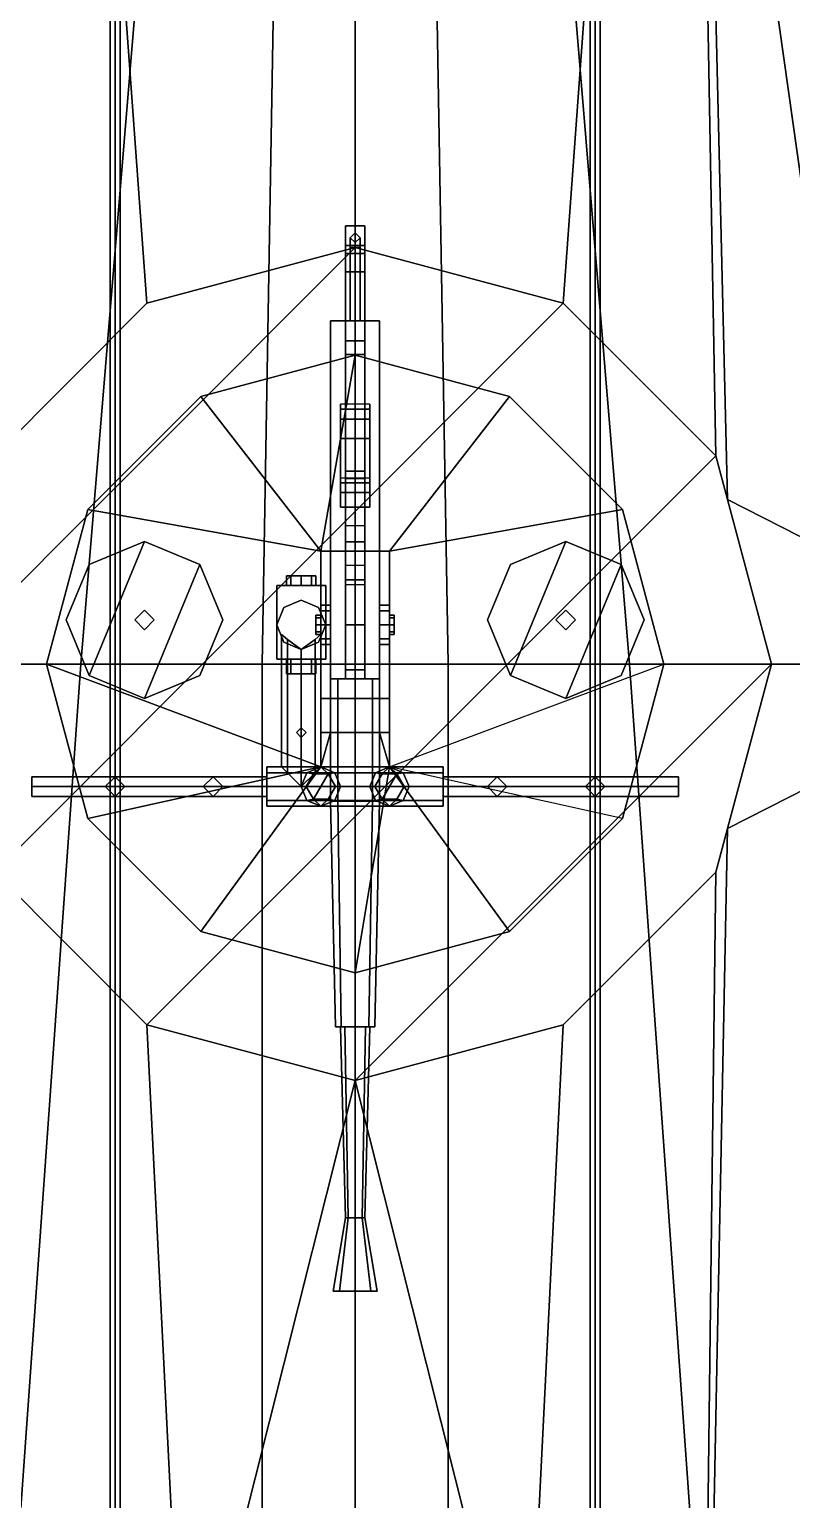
# Model space of a CAD drawing. Header units: millimetres. Extents: x -2.4 to 2.4, y -20 to 53.1.
# Drawn here: x -0.665 to 0.891, y 7.045 to 10.045 of the extents above; entities that cross this region are included whole.
import ezdxf

# ---------------------------------------------------------------- set-up
doc = ezdxf.new("R2010")
doc.units = ezdxf.units.MM
for name, color, linetype in [('gun', 1, 'Continuous'), ('sleeve', 5, 'Continuous'), ('superstructure', 3, 'Continuous'), ('turret', 2, 'Continuous')]:
    doc.layers.add(name, color=color, linetype=linetype)

msp = doc.modelspace()

# ---------------------------------------------------------------- linework, layer by layer
for points in [[(-0.76, 12.85, -0.49), (-0.47, 12.85, -0.71), (-1.05, 8.75, -0.71), (-1.45, 8.75, -0.49)], [(-0.47, 12.85, -0.71), (-0.22, 12.85, -0.9), (-0.56, 8.75, -0.9), (-1.05, 8.75, -0.71)], [(-0.22, 12.85, -0.9), (-0.12, 12.85, -0.99), (-0.19, 8.75, -0.99), (-0.56, 8.75, -0.9)], [(-0.12, 12.85, -0.99), (0, 12.85, -1.01), (0, 8.75, -1.01), (-0.19, 8.75, -0.99)], [(0.19, 8.75, -0.99), (0, 8.75, -1.01), (0, 12.85, -1.01), (0.12, 12.85, -0.99)], [(0.56, 8.75, -0.9), (0.19, 8.75, -0.99), (0.12, 12.85, -0.99), (0.22, 12.85, -0.9)], [(1.05, 8.75, -0.71), (0.56, 8.75, -0.9), (0.22, 12.85, -0.9), (0.47, 12.85, -0.71)], [(1.45, 8.75, -0.49), (1.05, 8.75, -0.71), (0.47, 12.85, -0.71), (0.76, 12.85, -0.49)], [(1.72, 8.75, -0.27), (1.45, 8.75, -0.49), (0.76, 12.85, -0.49), (1.04, 12.85, -0.27)], [(-1.05, 8.75, -0.71), (-0.56, 8.75, -0.9), (-0.86, 4.54, -0.9), (-1.53, 4.54, -0.71)], [(-0.56, 8.75, -0.9), (-0.19, 8.75, -0.99), (-0.19, 4.54, -0.99), (-0.86, 4.54, -0.9)], [(-0.19, 8.75, -0.99), (0, 8.75, -1.01), (0, 4.54, -0.99), (-0.19, 4.54, -0.99)], [(0.19, 4.54, -0.99), (0, 4.54, -0.99), (0, 8.75, -1.01), (0.19, 8.75, -0.99)], [(0.86, 4.54, -0.9), (0.19, 4.54, -0.99), (0.19, 8.75, -0.99), (0.56, 8.75, -0.9)], [(1.53, 4.54, -0.71), (0.86, 4.54, -0.9), (0.56, 8.75, -0.9), (1.05, 8.75, -0.71)]]:
    msp.add_3dface(points)
at = {"color": 2}
for points in [[(-0.67, 12.85, 1.55), (-0.67, 12.85, 1.55), (-0.7361, 9.175, 1.5913), (-0.425, 9.4861, 1.6076)], [(0, 12.85, 1.55), (-0.67, 12.85, 1.55), (-0.425, 9.4861, 1.6076), (0, 9.6, 1.63)], [(0, 9.6, 1.63), (0.425, 9.4861, 1.6076), (0.67, 12.85, 1.55), (0, 12.85, 1.55)], [(0.425, 9.4861, 1.6076), (0.7361, 9.175, 1.5911), (0.67, 12.85, 1.55)], [(0.76, 9.0859, 1.5898), (1.42, 8.75, 1.55), (1.07, 12.85, 1.51), (0.67, 12.85, 1.55)], [(0.7361, 9.175, 1.5911), (0.76, 9.0859, 1.5898), (0.67, 12.85, 1.55)], [(0.85, 8.75, 1.5845), (1.42, 8.75, 1.55), (1.42, 8.75, 1.55), (0.76, 9.0859, 1.5898)], [(0.7, 5.39, 1.7079), (1.42, 4.54, 1.66), (1.42, 8.75, 1.55)], [(0.76, 8.4141, 1.5898), (0.7, 5.39, 1.7079), (1.42, 8.75, 1.55)], [(0.76, 8.4141, 1.5898), (1.42, 8.75, 1.55), (1.42, 8.75, 1.55), (0.85, 8.75, 1.5845)], [(0.7361, 8.325, 1.5913), (0.7, 5.39, 1.7079), (0.76, 8.4141, 1.59)], [(-0.7, 5.39, 1.7079), (-0.35, 6.51, 1.7184), (-0.425, 8.0139, 1.6076), (-0.7361, 8.325, 1.5913)], [(0.35, 6.51, 1.7184), (0.7, 5.39, 1.7079), (0.7361, 8.325, 1.5911), (0.425, 8.0139, 1.6076)], [(-0.35, 6.51, 1.7184), (-0.35, 6.51, 1.7184), (0, 7.9, 1.63), (-0.425, 8.0139, 1.6076)], [(0.35, 6.51, 1.7184), (0.35, 6.51, 1.7184), (0.425, 8.0139, 1.6076), (0, 7.9, 1.63)], [(-0.35, 6.51, 1.7184), (-0.35, 6.51, 1.7184), (0.35, 6.51, 1.7184), (0, 7.9, 1.63)]]:
    msp.add_3dface(points, dxfattribs=at)
at = {"layer": 'gun'}
for points in [[(-0.03, 8.01, 2.65), (-0.0212, 8.01, 2.6288), (-0.0141, 7.62, 2.6359), (-0.02, 7.62, 2.65)], [(-0.0212, 8.01, 2.6712), (-0.03, 8.01, 2.65), (-0.02, 7.62, 2.65), (-0.0141, 7.62, 2.6641)], [(-0.0212, 8.01, 2.6288), (0, 8.01, 2.62), (0, 7.62, 2.63), (-0.0141, 7.62, 2.6359)], [(0, 8.01, 2.68), (-0.0212, 8.01, 2.6712), (-0.0141, 7.62, 2.6641), (0, 7.62, 2.67)], [(0, 8.01, 2.62), (0.0212, 8.01, 2.6288), (0.0141, 7.62, 2.6359), (0, 7.62, 2.63)], [(0.0212, 8.01, 2.6712), (0, 8.01, 2.68), (0, 7.62, 2.67), (0.0141, 7.62, 2.6641)], [(0.0212, 8.01, 2.6288), (0.03, 8.01, 2.65), (0.02, 7.62, 2.65), (0.0141, 7.62, 2.6359)], [(0.03, 8.01, 2.65), (0.0212, 8.01, 2.6712), (0.0141, 7.62, 2.6641), (0.02, 7.62, 2.65)], [(-0.02, 7.62, 2.65), (-0.0141, 7.62, 2.6359), (-0.0318, 7.47, 2.6182), (-0.045, 7.47, 2.65)], [(-0.0141, 7.62, 2.6641), (-0.02, 7.62, 2.65), (-0.045, 7.47, 2.65), (-0.0318, 7.47, 2.6818)], [(-0.0141, 7.62, 2.6359), (0, 7.62, 2.63), (0, 7.47, 2.605), (-0.0318, 7.47, 2.6182)], [(0, 7.62, 2.67), (-0.0141, 7.62, 2.6641), (-0.0318, 7.47, 2.6818), (0, 7.47, 2.695)], [(0, 7.62, 2.63), (0.0141, 7.62, 2.6359), (0.0318, 7.47, 2.6182), (0, 7.47, 2.605)], [(0.0141, 7.62, 2.6641), (0, 7.62, 2.67), (0, 7.47, 2.695), (0.0318, 7.47, 2.6818)], [(0.0141, 7.62, 2.6359), (0.02, 7.62, 2.65), (0.045, 7.47, 2.65), (0.0318, 7.47, 2.6182)], [(0.02, 7.62, 2.65), (0.0141, 7.62, 2.6641), (0.0318, 7.47, 2.6818), (0.045, 7.47, 2.65)], [(0.045, 7.47, 2.65), (-0.0318, 7.47, 2.6818), (-0.045, 7.47, 2.65), (0.0318, 7.47, 2.6182)], [(0.0318, 7.47, 2.6182), (-0.045, 7.47, 2.65), (-0.0318, 7.47, 2.6182), (0, 7.47, 2.605)], [(0.0318, 7.47, 2.6818), (0, 7.47, 2.695), (-0.0318, 7.47, 2.6818), (0.045, 7.47, 2.65)]]:
    msp.add_3dface(points, dxfattribs=at)
at = {"layer": 'sleeve'}
for points in [[(0, 9.63, 2.62), (-0.01, 9.62, 2.62), (-0.01, 9.6, 2.64), (0, 9.6, 2.65)], [(0, 9.63, 2.59), (-0.01, 9.62, 2.59), (-0.01, 9.62, 2.62), (0, 9.63, 2.62)], [(0.01, 9.62, 2.62), (0, 9.63, 2.62), (0, 9.6, 2.65), (0.01, 9.6, 2.64)], [(0.01, 9.62, 2.59), (0, 9.63, 2.59), (0, 9.63, 2.62), (0.01, 9.62, 2.62)], [(-0.01, 9.62, 2.62), (0, 9.61, 2.62), (0, 9.6, 2.63), (-0.01, 9.6, 2.64)], [(-0.01, 9.62, 2.59), (0, 9.61, 2.59), (0, 9.61, 2.62), (-0.01, 9.62, 2.62)], [(-0.01, 9.45, 2.64), (0, 9.45, 2.65), (0, 9.6, 2.65), (-0.01, 9.6, 2.64)], [(0, 9.45, 2.63), (-0.01, 9.45, 2.64), (-0.01, 9.6, 2.64), (0, 9.6, 2.63)], [(0, 9.61, 2.62), (0.01, 9.62, 2.62), (0.01, 9.6, 2.64), (0, 9.6, 2.63)], [(0, 9.61, 2.59), (0.01, 9.62, 2.59), (0.01, 9.62, 2.62), (0, 9.61, 2.62)], [(0, 9.45, 2.65), (0.01, 9.45, 2.64), (0.01, 9.6, 2.64), (0, 9.6, 2.65)], [(0.01, 9.45, 2.64), (0, 9.45, 2.63), (0, 9.6, 2.63), (0.01, 9.6, 2.64)], [(-0.05, 9.45, 2.72), (-0.05, 9.45, 2.52), (-0.05, 8.72, 2.52), (-0.05, 8.72, 2.72)], [(0.05, 9.45, 2.72), (0.05, 9.45, 2.52), (-0.05, 9.45, 2.52), (-0.05, 9.45, 2.72)], [(-0.05, 8.72, 2.52), (-0.05, 9.45, 2.52), (0.05, 9.45, 2.52), (0.05, 8.72, 2.52)], [(0.05, 8.72, 2.72), (0.05, 9.45, 2.72), (-0.05, 9.45, 2.72), (-0.05, 8.72, 2.72)], [(0.05, 8.72, 2.52), (0.05, 9.45, 2.52), (0.05, 9.45, 2.72), (0.05, 8.72, 2.72)], [(-0.03, 9.27, 2.79), (-0.03, 9.28, 2.72), (-0.03, 9.13, 2.72), (-0.03, 9.12, 2.79)], [(0.03, 9.27, 2.79), (0.03, 9.28, 2.72), (-0.03, 9.28, 2.72), (-0.03, 9.27, 2.79)], [(-0.03, 9.25, 2.86), (-0.03, 9.27, 2.79), (-0.03, 9.12, 2.79), (-0.03, 9.1, 2.86)], [(0.03, 9.25, 2.86), (0.03, 9.27, 2.79), (-0.03, 9.27, 2.79), (-0.03, 9.25, 2.86)], [(0.03, 9.13, 2.72), (0.03, 9.28, 2.72), (0.03, 9.27, 2.79), (0.03, 9.12, 2.79)], [(0.03, 9.12, 2.79), (0.03, 9.27, 2.79), (0.03, 9.25, 2.86), (0.03, 9.1, 2.86)], [(-0.03, 9.21, 2.96), (-0.03, 9.25, 2.86), (-0.03, 9.1, 2.86), (-0.03, 9.07, 2.93)], [(0.03, 9.21, 2.96), (0.03, 9.25, 2.86), (-0.03, 9.25, 2.86), (-0.03, 9.21, 2.96)], [(0.03, 9.1, 2.86), (0.03, 9.25, 2.86), (0.03, 9.21, 2.96), (0.03, 9.07, 2.93)], [(0.03, 9.07, 2.93), (0.03, 9.21, 2.96), (-0.03, 9.21, 2.96), (-0.03, 9.07, 2.93)], [(-0.03, 9.12, 2.79), (-0.03, 9.13, 2.72), (0.03, 9.13, 2.72), (0.03, 9.12, 2.79)], [(-0.03, 9.1, 2.86), (-0.03, 9.12, 2.79), (0.03, 9.12, 2.79), (0.03, 9.1, 2.86)], [(-0.03, 9.07, 2.93), (-0.03, 9.1, 2.86), (0.03, 9.1, 2.86), (0.03, 9.07, 2.93)], [(-0.02, 8.9997, 2.4703), (-0.02, 9.0329, 2.52), (0.02, 9.0329, 2.52), (0.02, 8.9997, 2.4703)], [(-0.02, 8.72, 2.52), (-0.02, 9.0329, 2.52), (-0.02, 8.9218, 2.4183), (-0.02, 8.83, 2.4)], [(-0.02, 9.0329, 2.52), (-0.02, 9.0329, 2.52), (-0.02, 8.9997, 2.4703), (-0.02, 8.9218, 2.4183)], [(0.02, 8.9997, 2.4703), (0.02, 9.0329, 2.52), (0.02, 8.9218, 2.4183)], [(0.02, 8.83, 2.4), (0.02, 8.9218, 2.4183), (0.02, 9.0329, 2.52), (0.02, 8.72, 2.52)], [(-0.02, 8.9218, 2.4183), (-0.02, 8.9997, 2.4703), (0.02, 8.9997, 2.4703), (0.02, 8.9218, 2.4183)], [(-0.02, 8.83, 2.4), (-0.02, 8.9218, 2.4183), (0.02, 8.9218, 2.4183), (0.02, 8.83, 2.4)], [(-0.08, 8.8441, 2.6259), (-0.08, 8.85, 2.64), (-0.07, 8.85, 2.64), (-0.07, 8.8441, 2.6259)], [(-0.08, 8.85, 2.64), (-0.08, 8.8441, 2.6541), (-0.07, 8.8441, 2.6541), (-0.07, 8.85, 2.64)], [(-0.08, 8.85, 2.64), (-0.08, 8.8159, 2.6259), (-0.08, 8.81, 2.64), (-0.08, 8.8441, 2.6541)], [(-0.08, 8.8441, 2.6259), (-0.08, 8.83, 2.62), (-0.08, 8.8159, 2.6259), (-0.08, 8.85, 2.64)], [(0.07, 8.85, 2.64), (0.07, 8.8441, 2.6541), (0.08, 8.8441, 2.6541), (0.08, 8.85, 2.64)], [(0.07, 8.8441, 2.6259), (0.07, 8.85, 2.64), (0.08, 8.85, 2.64), (0.08, 8.8441, 2.6259)], [(0.08, 8.8441, 2.6541), (0.08, 8.83, 2.66), (0.08, 8.8159, 2.6541), (0.08, 8.85, 2.64)], [(0.08, 8.85, 2.64), (0.08, 8.8159, 2.6541), (0.08, 8.81, 2.64), (0.08, 8.8441, 2.6259)], [(-0.08, 8.83, 2.62), (-0.08, 8.8441, 2.6259), (-0.07, 8.8441, 2.6259), (-0.07, 8.83, 2.62)], [(-0.08, 8.8441, 2.6541), (-0.08, 8.83, 2.66), (-0.07, 8.83, 2.66), (-0.07, 8.8441, 2.6541)], [(-0.08, 8.8441, 2.6541), (-0.08, 8.81, 2.64), (-0.08, 8.8159, 2.6541), (-0.08, 8.83, 2.66)], [(-0.08, 8.8159, 2.6259), (-0.08, 8.83, 2.62), (-0.07, 8.83, 2.62), (-0.07, 8.8159, 2.6259)], [(-0.08, 8.83, 2.66), (-0.08, 8.8159, 2.6541), (-0.07, 8.8159, 2.6541), (-0.07, 8.83, 2.66)], [(-0.02, 8.7382, 2.4183), (-0.02, 8.83, 2.4), (0.02, 8.83, 2.4), (0.02, 8.7382, 2.4183)], [(-0.02, 8.72, 2.52), (-0.02, 8.72, 2.52), (-0.02, 8.83, 2.4), (-0.02, 8.7382, 2.4183)], [(0.02, 8.7382, 2.4183), (0.02, 8.83, 2.4), (0.02, 8.72, 2.52)], [(0.07, 8.8441, 2.6541), (0.07, 8.83, 2.66), (0.08, 8.83, 2.66), (0.08, 8.8441, 2.6541)], [(0.07, 8.83, 2.62), (0.07, 8.8441, 2.6259), (0.08, 8.8441, 2.6259), (0.08, 8.83, 2.62)], [(0.07, 8.83, 2.66), (0.07, 8.8159, 2.6541), (0.08, 8.8159, 2.6541), (0.08, 8.83, 2.66)], [(0.07, 8.8159, 2.6259), (0.07, 8.83, 2.62), (0.08, 8.83, 2.62), (0.08, 8.8159, 2.6259)], [(0.08, 8.8441, 2.6259), (0.08, 8.81, 2.64), (0.08, 8.8159, 2.6259), (0.08, 8.83, 2.62)], [(-0.08, 8.81, 2.64), (-0.08, 8.8159, 2.6259), (-0.07, 8.8159, 2.6259), (-0.07, 8.81, 2.64)], [(-0.08, 8.8159, 2.6541), (-0.08, 8.81, 2.64), (-0.07, 8.81, 2.64), (-0.07, 8.8159, 2.6541)], [(0.07, 8.8159, 2.6541), (0.07, 8.81, 2.64), (0.08, 8.81, 2.64), (0.08, 8.8159, 2.6541)], [(0.07, 8.81, 2.64), (0.07, 8.8159, 2.6259), (0.08, 8.8159, 2.6259), (0.08, 8.81, 2.64)], [(-0.02, 8.72, 2.52), (-0.02, 8.7382, 2.4183), (0.02, 8.7382, 2.4183), (0.02, 8.72, 2.52)], [(-0.05, 8.72, 2.72), (-0.05, 8.72, 2.52), (0.05, 8.72, 2.52), (0.05, 8.72, 2.72)], [(-0.05, 8.47, 2.65), (-0.0354, 8.47, 2.6854), (-0.0354, 8.72, 2.6854), (-0.05, 8.72, 2.65)], [(-0.0354, 8.47, 2.6146), (-0.05, 8.47, 2.65), (-0.05, 8.72, 2.65), (-0.0354, 8.72, 2.6146)], [(-0.0354, 8.47, 2.6854), (0, 8.47, 2.7), (0, 8.72, 2.7), (-0.0354, 8.72, 2.6854)], [(0, 8.47, 2.6), (-0.0354, 8.47, 2.6146), (-0.0354, 8.72, 2.6146), (0, 8.72, 2.6)], [(0, 8.47, 2.7), (0.0354, 8.47, 2.6854), (0.0354, 8.72, 2.6854), (0, 8.72, 2.7)], [(0.0354, 8.47, 2.6146), (0, 8.47, 2.6), (0, 8.72, 2.6), (0.0354, 8.72, 2.6146)], [(0.0354, 8.47, 2.6854), (0.05, 8.47, 2.65), (0.05, 8.72, 2.65), (0.0354, 8.72, 2.6854)], [(0.05, 8.47, 2.65), (0.0354, 8.47, 2.6146), (0.0354, 8.72, 2.6146), (0.05, 8.72, 2.65)], [(-0.05, 8.47, 2.65), (-0.0354, 8.47, 2.6146), (-0.0283, 8.01, 2.6217), (-0.04, 8.01, 2.65)], [(-0.0354, 8.47, 2.6854), (-0.05, 8.47, 2.65), (-0.04, 8.01, 2.65), (-0.0283, 8.01, 2.6783)], [(-0.0354, 8.47, 2.6146), (0, 8.47, 2.6), (0, 8.01, 2.61), (-0.0283, 8.01, 2.6217)], [(0, 8.47, 2.7), (-0.0354, 8.47, 2.6854), (-0.0283, 8.01, 2.6783), (0, 8.01, 2.69)], [(0, 8.47, 2.6), (0.0354, 8.47, 2.6146), (0.0283, 8.01, 2.6217), (0, 8.01, 2.61)], [(0.0354, 8.47, 2.6854), (0, 8.47, 2.7), (0, 8.01, 2.69), (0.0283, 8.01, 2.6783)], [(0.0354, 8.47, 2.6146), (0.05, 8.47, 2.65), (0.04, 8.01, 2.65), (0.0283, 8.01, 2.6217)], [(0.05, 8.47, 2.65), (0.0354, 8.47, 2.6854), (0.0283, 8.01, 2.6783), (0.04, 8.01, 2.65)], [(-0.04, 8.01, 2.65), (-0.0283, 8.01, 2.6217), (-0.0212, 8.01, 2.6288), (-0.03, 8.01, 2.65)], [(-0.0283, 8.01, 2.6783), (-0.04, 8.01, 2.65), (-0.03, 8.01, 2.65), (-0.0212, 8.01, 2.6712)], [(-0.0283, 8.01, 2.6217), (0, 8.01, 2.61), (0, 8.01, 2.62), (-0.0212, 8.01, 2.6288)], [(0, 8.01, 2.69), (-0.0283, 8.01, 2.6783), (-0.0212, 8.01, 2.6712), (0, 8.01, 2.68)], [(0.0283, 8.01, 2.6783), (0, 8.01, 2.69), (0, 8.01, 2.68), (0.0212, 8.01, 2.6712)], [(0, 8.01, 2.61), (0.0283, 8.01, 2.6217), (0.0212, 8.01, 2.6288), (0, 8.01, 2.62)], [(0.04, 8.01, 2.65), (0.0283, 8.01, 2.6783), (0.0212, 8.01, 2.6712), (0.03, 8.01, 2.65)], [(0.0283, 8.01, 2.6217), (0.04, 8.01, 2.65), (0.03, 8.01, 2.65), (0.0212, 8.01, 2.6288)]]:
    msp.add_3dface(points, dxfattribs=at)
at = {"layer": 'superstructure'}
for points in [[(-0.49, 19.61, 4.49), (-0.5, 19.62, 4.48), (-0.5, -1.07, 7.4), (-0.49, -1.08, 7.41)], [(-0.5, 19.62, 4.48), (-0.49, 19.61, 4.47), (-0.49, -1.09, 7.38), (-0.5, -1.07, 7.4)], [(0.5, 19.62, 4.48), (0.49, 19.61, 4.49), (0.49, -1.08, 7.41), (0.5, -1.07, 7.4)], [(0.49, 19.61, 4.47), (0.5, 19.62, 4.48), (0.5, -1.07, 7.4), (0.49, -1.09, 7.38)], [(-0.48, 19.6, 4.48), (-0.49, 19.61, 4.49), (-0.49, -1.08, 7.41), (-0.48, -1.07, 7.4)], [(-0.49, 19.61, 4.47), (-0.48, 19.6, 4.48), (-0.48, -1.07, 7.4), (-0.49, -1.09, 7.38)], [(0.49, 19.61, 4.49), (0.48, 19.6, 4.48), (0.48, -1.07, 7.4), (0.49, -1.08, 7.41)], [(0.48, 19.6, 4.48), (0.49, 19.61, 4.47), (0.49, -1.09, 7.38), (0.48, -1.07, 7.4)], [(-0.425, 9.4861, 1.8), (-0.7361, 9.175, 1.8), (-0.85, 8.75, 1.8), (0, 9.6, 1.8)], [(0, 9.6, 1.8), (-0.85, 8.75, 1.8), (-0.7361, 8.325, 1.8), (0.425, 9.4861, 1.8)], [(0, 9.6, 1.63), (-0.425, 9.4861, 1.6076), (-0.425, 9.4861, 1.8), (0, 9.6, 1.8)], [(0.425, 9.4861, 1.6076), (0, 9.6, 1.63), (0, 9.6, 1.8), (0.425, 9.4861, 1.8)], [(-0.425, 9.4861, 1.6076), (-0.7361, 9.175, 1.5913), (-0.7361, 9.175, 1.8), (-0.425, 9.4861, 1.8)], [(0.425, 9.4861, 1.8), (-0.7361, 8.325, 1.8), (-0.425, 8.0139, 1.8), (0.7361, 9.175, 1.8)], [(0.7361, 9.175, 1.5913), (0.425, 9.4861, 1.6076), (0.425, 9.4861, 1.8), (0.7361, 9.175, 1.8)], [(0.7361, 9.175, 1.8), (-0.425, 8.0139, 1.8), (0, 7.9, 1.8), (0.85, 8.75, 1.8)], [(0.85, 8.75, 1.5845), (0.76, 9.0859, 1.5898), (0.7361, 9.175, 1.8), (0.85, 8.75, 1.8)], [(0.76, 9.0859, 1.5898), (0.7361, 9.175, 1.5911), (0.7361, 9.175, 1.8)], [(0.85, 8.75, 1.8), (0, 7.9, 1.8), (0.425, 8.0139, 1.8), (0.7361, 8.325, 1.8)], [(0.76, 8.4141, 1.5898), (0.85, 8.75, 1.5845), (0.85, 8.75, 1.8), (0.7361, 8.325, 1.8)], [(0.7361, 8.325, 1.5911), (0.76, 8.4141, 1.59), (0.7361, 8.325, 1.8)], [(-0.7361, 8.325, 1.5913), (-0.425, 8.0139, 1.6076), (-0.425, 8.0139, 1.8), (-0.7361, 8.325, 1.8)], [(0.425, 8.0139, 1.6076), (0.7361, 8.325, 1.5913), (0.7361, 8.325, 1.8), (0.425, 8.0139, 1.8)], [(-0.425, 8.0139, 1.6076), (0, 7.9, 1.63), (0, 7.9, 1.8), (-0.425, 8.0139, 1.8)], [(0, 7.9, 1.63), (0.425, 8.0139, 1.6076), (0.425, 8.0139, 1.8), (0, 7.9, 1.8)]]:
    msp.add_3dface(points, dxfattribs=at)
at = {"layer": 'turret'}
for points in [[(-0.02, 9.5876, 2.3262), (-0.02, 9.644, 2.61), (0.02, 9.644, 2.61), (0.02, 9.5876, 2.3262)], [(-0.02, 9.5506, 2.3415), (-0.02, 9.604, 2.61), (-0.02, 9.644, 2.61), (-0.02, 9.5876, 2.3262)], [(-0.02, 9.644, 2.61), (-0.02, 9.604, 2.61), (0.02, 9.604, 2.61), (0.02, 9.644, 2.61)], [(0.02, 9.5876, 2.3262), (0.02, 9.644, 2.61), (0.02, 9.604, 2.61), (0.02, 9.5506, 2.3415)], [(-0.02, 9.604, 2.61), (-0.02, 9.5506, 2.3415), (0.02, 9.5506, 2.3415), (0.02, 9.604, 2.61)], [(-0.02, 9.4098, 2.0602), (-0.02, 9.5876, 2.3262), (0.02, 9.5876, 2.3262), (0.02, 9.4098, 2.0602)], [(-0.02, 9.3815, 2.0885), (-0.02, 9.5506, 2.3415), (-0.02, 9.5876, 2.3262), (-0.02, 9.4098, 2.0602)], [(0.02, 9.4098, 2.0602), (0.02, 9.5876, 2.3262), (0.02, 9.5506, 2.3415), (0.02, 9.3815, 2.0885)], [(-0.02, 9.5506, 2.3415), (-0.02, 9.3815, 2.0885), (0.02, 9.3815, 2.0885), (0.02, 9.5506, 2.3415)], [(-0.02, 9.1438, 1.8824), (-0.02, 9.4098, 2.0602), (0.02, 9.4098, 2.0602), (0.02, 9.1438, 1.8824)], [(-0.02, 9.1285, 1.9194), (-0.02, 9.3815, 2.0885), (-0.02, 9.4098, 2.0602), (-0.02, 9.1438, 1.8824)], [(0.02, 9.1438, 1.8824), (0.02, 9.4098, 2.0602), (0.02, 9.3815, 2.0885), (0.02, 9.1285, 1.9194)], [(0, 9.38, 1.77), (-0.315, 9.2956, 1.77), (-0.315, 9.2956, 1.82), (0, 9.38, 1.82)], [(0, 9.38, 1.82), (-0.315, 9.2956, 1.82), (-0.07, 8.98, 1.82)], [(0.315, 9.2956, 1.82), (0, 9.38, 1.82), (-0.07, 8.98, 1.82), (0.07, 8.98, 1.82)], [(-0.02, 9.3815, 2.0885), (-0.02, 9.1285, 1.9194), (0.02, 9.1285, 1.9194), (0.02, 9.3815, 2.0885)], [(0.315, 9.2956, 1.77), (0, 9.38, 1.77), (0, 9.38, 1.82), (0.315, 9.2956, 1.82)], [(-0.315, 9.2956, 1.77), (-0.5456, 9.065, 1.77), (-0.5456, 9.065, 1.82), (-0.315, 9.2956, 1.82)], [(-0.315, 9.2956, 1.82), (-0.5456, 9.065, 1.82), (-0.07, 8.98, 1.82)], [(0.5456, 9.065, 1.82), (0.315, 9.2956, 1.82), (0.07, 8.98, 1.82)], [(0.5456, 9.065, 1.77), (0.315, 9.2956, 1.77), (0.315, 9.2956, 1.82), (0.5456, 9.065, 1.82)], [(-0.02, 8.9511, 1.8441), (-0.02, 9.1438, 1.8824), (0.02, 9.1438, 1.8824), (0.02, 8.9511, 1.8441)], [(-0.02, 8.9123, 1.8764), (-0.02, 9.1285, 1.9194), (-0.02, 9.1438, 1.8824), (-0.02, 8.9511, 1.8441)], [(-0.02, 9.1285, 1.9194), (-0.02, 8.9123, 1.8764), (0.02, 8.9123, 1.8764), (0.02, 9.1285, 1.9194)], [(0.02, 8.9511, 1.8441), (0.02, 9.1438, 1.8824), (0.02, 9.1285, 1.9194), (0.02, 8.9123, 1.8764)], [(-0.5456, 9.065, 1.77), (-0.63, 8.75, 1.77), (-0.63, 8.75, 1.82), (-0.5456, 9.065, 1.82)], [(-0.5456, 9.065, 1.82), (-0.63, 8.75, 1.82), (-0.07, 8.54, 1.82), (-0.07, 8.98, 1.82)], [(0.63, 8.75, 1.82), (0.5456, 9.065, 1.82), (0.07, 8.98, 1.82), (0.07, 8.54, 1.82)], [(0.63, 8.75, 1.77), (0.5456, 9.065, 1.77), (0.5456, 9.065, 1.82), (0.63, 8.75, 1.82)], [(-0.5431, 8.7269, 2.07), (-0.43, 9, 2.07), (-0.5431, 8.9531, 2.07), (-0.59, 8.84, 2.07)], [(-0.43, 9, 2.05), (-0.5431, 8.9531, 2.05), (-0.5431, 8.9531, 2.07), (-0.43, 9, 2.07)], [(-0.43, 8.68, 2.07), (-0.3169, 8.9531, 2.07), (-0.43, 9, 2.07), (-0.5431, 8.7269, 2.07)], [(-0.3169, 8.9531, 2.05), (-0.43, 9, 2.05), (-0.43, 9, 2.07), (-0.3169, 8.9531, 2.07)], [(0.3169, 8.7269, 2.07), (0.43, 9, 2.07), (0.3169, 8.9531, 2.07), (0.27, 8.84, 2.07)], [(0.43, 9, 2.05), (0.3169, 8.9531, 2.05), (0.3169, 8.9531, 2.07), (0.43, 9, 2.07)], [(0.43, 8.68, 2.07), (0.5431, 8.9531, 2.07), (0.43, 9, 2.07), (0.3169, 8.7269, 2.07)], [(0.5431, 8.9531, 2.05), (0.43, 9, 2.05), (0.43, 9, 2.07), (0.5431, 8.9531, 2.07)], [(-0.07, 8.98, 1.82), (-0.07, 8.98, 1.82), (-0.07, 8.54, 1.82), (-0.07, 8.68, 2.07)], [(0.07, 8.68, 2.07), (0.07, 8.98, 1.82), (-0.07, 8.98, 1.82), (-0.07, 8.68, 2.07)], [(0.07, 8.54, 1.82), (0.07, 8.98, 1.82), (0.07, 8.98, 1.82), (0.07, 8.68, 2.07)], [(-0.5431, 8.9531, 2.05), (-0.59, 8.84, 2.05), (-0.59, 8.84, 2.07), (-0.5431, 8.9531, 2.07)], [(-0.3169, 8.7269, 2.07), (-0.27, 8.84, 2.07), (-0.3169, 8.9531, 2.07), (-0.43, 8.68, 2.07)], [(-0.27, 8.84, 2.05), (-0.3169, 8.9531, 2.05), (-0.3169, 8.9531, 2.07), (-0.27, 8.84, 2.07)], [(0.3169, 8.9531, 2.05), (0.27, 8.84, 2.05), (0.27, 8.84, 2.07), (0.3169, 8.9531, 2.07)], [(0.5431, 8.7269, 2.07), (0.59, 8.84, 2.07), (0.5431, 8.9531, 2.07), (0.43, 8.68, 2.07)], [(0.59, 8.84, 2.05), (0.5431, 8.9531, 2.05), (0.5431, 8.9531, 2.07), (0.59, 8.84, 2.07)], [(-0.16, 8.91, 2.52), (-0.16, 8.91, 2.34), (-0.16, 8.76, 2.34), (-0.16, 8.76, 2.52)], [(-0.06, 8.91, 2.52), (-0.06, 8.91, 2.34), (-0.16, 8.91, 2.34), (-0.16, 8.91, 2.52)], [(-0.16, 8.76, 2.34), (-0.16, 8.91, 2.34), (-0.06, 8.91, 2.34), (-0.06, 8.76, 2.34)], [(-0.06, 8.76, 2.52), (-0.06, 8.91, 2.52), (-0.16, 8.91, 2.52), (-0.16, 8.76, 2.52)], [(-0.14, 8.91, 2.47), (-0.1312, 8.91, 2.4912), (-0.1312, 8.93, 2.4912), (-0.14, 8.93, 2.47)], [(-0.1312, 8.91, 2.4488), (-0.14, 8.91, 2.47), (-0.14, 8.93, 2.47), (-0.1312, 8.93, 2.4488)], [(-0.14, 8.91, 2.38), (-0.1312, 8.91, 2.4012), (-0.1312, 8.93, 2.4012), (-0.14, 8.93, 2.38)], [(-0.1312, 8.91, 2.3588), (-0.14, 8.91, 2.38), (-0.14, 8.93, 2.38), (-0.1312, 8.93, 2.3588)], [(-0.11, 8.93, 2.44), (-0.1312, 8.93, 2.4488), (-0.14, 8.93, 2.47), (-0.1312, 8.93, 2.4912)], [(-0.11, 8.93, 2.35), (-0.1312, 8.93, 2.3588), (-0.14, 8.93, 2.38), (-0.1312, 8.93, 2.4012)], [(-0.1312, 8.91, 2.4912), (-0.11, 8.91, 2.5), (-0.11, 8.93, 2.5), (-0.1312, 8.93, 2.4912)], [(-0.11, 8.91, 2.44), (-0.1312, 8.91, 2.4488), (-0.1312, 8.93, 2.4488), (-0.11, 8.93, 2.44)], [(-0.1312, 8.91, 2.4012), (-0.11, 8.91, 2.41), (-0.11, 8.93, 2.41), (-0.1312, 8.93, 2.4012)], [(-0.11, 8.91, 2.35), (-0.1312, 8.91, 2.3588), (-0.1312, 8.93, 2.3588), (-0.11, 8.93, 2.35)], [(-0.0888, 8.93, 2.4488), (-0.11, 8.93, 2.44), (-0.1312, 8.93, 2.4912), (-0.08, 8.93, 2.47)], [(-0.08, 8.93, 2.47), (-0.1312, 8.93, 2.4912), (-0.11, 8.93, 2.5), (-0.0888, 8.93, 2.4912)], [(-0.0888, 8.93, 2.3588), (-0.11, 8.93, 2.35), (-0.1312, 8.93, 2.4012), (-0.08, 8.93, 2.38)], [(-0.08, 8.93, 2.38), (-0.1312, 8.93, 2.4012), (-0.11, 8.93, 2.41), (-0.0888, 8.93, 2.4012)], [(-0.11, 8.91, 2.5), (-0.0888, 8.91, 2.4912), (-0.0888, 8.93, 2.4912), (-0.11, 8.93, 2.5)], [(-0.0888, 8.91, 2.4488), (-0.11, 8.91, 2.44), (-0.11, 8.93, 2.44), (-0.0888, 8.93, 2.4488)], [(-0.11, 8.91, 2.41), (-0.0888, 8.91, 2.4012), (-0.0888, 8.93, 2.4012), (-0.11, 8.93, 2.41)], [(-0.0888, 8.91, 2.3588), (-0.11, 8.91, 2.35), (-0.11, 8.93, 2.35), (-0.0888, 8.93, 2.3588)], [(-0.0888, 8.91, 2.4912), (-0.08, 8.91, 2.47), (-0.08, 8.93, 2.47), (-0.0888, 8.93, 2.4912)], [(-0.08, 8.91, 2.47), (-0.0888, 8.91, 2.4488), (-0.0888, 8.93, 2.4488), (-0.08, 8.93, 2.47)], [(-0.0888, 8.91, 2.4012), (-0.08, 8.91, 2.38), (-0.08, 8.93, 2.38), (-0.0888, 8.93, 2.4012)], [(-0.08, 8.91, 2.38), (-0.0888, 8.91, 2.3588), (-0.0888, 8.93, 2.3588), (-0.08, 8.93, 2.38)], [(-0.06, 8.76, 2.34), (-0.06, 8.91, 2.34), (-0.06, 8.91, 2.52), (-0.06, 8.76, 2.52)], [(-0.11, 8.88, 2.24), (-0.1454, 8.8654, 2.24), (-0.1454, 8.8654, 2.34), (-0.11, 8.88, 2.34)], [(-0.0746, 8.8654, 2.24), (-0.11, 8.88, 2.24), (-0.11, 8.88, 2.34), (-0.0746, 8.8654, 2.34)], [(-0.43, 8.86, 1.82), (-0.45, 8.84, 1.82), (-0.45, 8.84, 2.05), (-0.43, 8.86, 2.05)], [(-0.41, 8.84, 1.82), (-0.43, 8.86, 1.82), (-0.43, 8.86, 2.05), (-0.41, 8.84, 2.05)], [(-0.1454, 8.8654, 2.24), (-0.16, 8.83, 2.24), (-0.16, 8.83, 2.34), (-0.1454, 8.8654, 2.34)], [(-0.06, 8.83, 2.24), (-0.0746, 8.8654, 2.24), (-0.0746, 8.8654, 2.34), (-0.06, 8.83, 2.34)], [(-0.07, 8.87, 2.64), (-0.07, 8.68, 2.37), (-0.07, 8.68, 2.52), (-0.07, 8.87, 2.64)], [(-0.05, 8.87, 2.64), (-0.05, 8.68, 2.37), (-0.07, 8.68, 2.37), (-0.07, 8.87, 2.64)], [(-0.07, 8.8583, 2.6683), (-0.07, 8.87, 2.64), (-0.07, 8.79, 2.64), (-0.07, 8.8017, 2.6683)], [(-0.07, 8.87, 2.64), (-0.07, 8.68, 2.52), (-0.07, 8.61, 2.52), (-0.07, 8.79, 2.64)], [(-0.07, 8.87, 2.64), (-0.07, 8.8583, 2.6683), (-0.05, 8.8583, 2.6683), (-0.05, 8.87, 2.64)], [(-0.07, 8.83, 2.68), (-0.07, 8.8583, 2.6683), (-0.07, 8.8017, 2.6683), (-0.07, 8.83, 2.68)], [(-0.07, 8.8583, 2.6683), (-0.07, 8.83, 2.68), (-0.05, 8.83, 2.68), (-0.05, 8.8583, 2.6683)], [(-0.05, 8.87, 2.64), (-0.05, 8.68, 2.52), (-0.05, 8.68, 2.37), (-0.05, 8.87, 2.64)], [(-0.05, 8.87, 2.64), (-0.05, 8.8583, 2.6683), (-0.05, 8.8017, 2.6683), (-0.05, 8.79, 2.64)], [(-0.05, 8.79, 2.64), (-0.05, 8.61, 2.52), (-0.05, 8.68, 2.52), (-0.05, 8.87, 2.64)], [(-0.05, 8.8583, 2.6683), (-0.05, 8.83, 2.68), (-0.05, 8.83, 2.68), (-0.05, 8.8017, 2.6683)], [(0.07, 8.87, 2.64), (0.07, 8.68, 2.37), (0.05, 8.68, 2.37), (0.05, 8.87, 2.64)], [(0.05, 8.87, 2.64), (0.05, 8.8583, 2.6683), (0.07, 8.8583, 2.6683), (0.07, 8.87, 2.64)], [(0.05, 8.87, 2.64), (0.05, 8.68, 2.52), (0.05, 8.61, 2.52), (0.05, 8.79, 2.64)], [(0.05, 8.87, 2.64), (0.05, 8.68, 2.37), (0.05, 8.68, 2.52), (0.05, 8.87, 2.64)], [(0.05, 8.8583, 2.6683), (0.05, 8.87, 2.64), (0.05, 8.79, 2.64), (0.05, 8.8017, 2.6683)], [(0.05, 8.8583, 2.6683), (0.05, 8.83, 2.68), (0.07, 8.83, 2.68), (0.07, 8.8583, 2.6683)], [(0.05, 8.83, 2.68), (0.05, 8.8583, 2.6683), (0.05, 8.8017, 2.6683), (0.05, 8.83, 2.68)], [(0.07, 8.79, 2.64), (0.07, 8.61, 2.52), (0.07, 8.68, 2.52), (0.07, 8.87, 2.64)], [(0.07, 8.87, 2.64), (0.07, 8.68, 2.52), (0.07, 8.68, 2.37), (0.07, 8.87, 2.64)], [(0.07, 8.87, 2.64), (0.07, 8.8583, 2.6683), (0.07, 8.8017, 2.6683), (0.07, 8.79, 2.64)], [(0.07, 8.8583, 2.6683), (0.07, 8.83, 2.68), (0.07, 8.83, 2.68), (0.07, 8.8017, 2.6683)], [(0.43, 8.86, 1.82), (0.41, 8.84, 1.82), (0.41, 8.84, 2.05), (0.43, 8.86, 2.05)], [(0.45, 8.84, 1.82), (0.43, 8.86, 1.82), (0.43, 8.86, 2.05), (0.45, 8.84, 2.05)], [(-0.59, 8.84, 2.05), (-0.5431, 8.7269, 2.05), (-0.5431, 8.7269, 2.07), (-0.59, 8.84, 2.07)], [(-0.45, 8.84, 1.82), (-0.43, 8.82, 1.82), (-0.43, 8.82, 2.05), (-0.45, 8.84, 2.05)], [(-0.43, 8.82, 1.82), (-0.41, 8.84, 1.82), (-0.41, 8.84, 2.05), (-0.43, 8.82, 2.05)], [(-0.3169, 8.7269, 2.05), (-0.27, 8.84, 2.05), (-0.27, 8.84, 2.07), (-0.3169, 8.7269, 2.07)], [(-0.16, 8.83, 2.24), (-0.1454, 8.7946, 2.24), (-0.1454, 8.7946, 2.34), (-0.16, 8.83, 2.34)], [(-0.0746, 8.7946, 2.24), (-0.06, 8.83, 2.24), (-0.06, 8.83, 2.34), (-0.0746, 8.7946, 2.34)], [(-0.07, 8.83, 2.68), (-0.07, 8.8017, 2.6683), (-0.05, 8.8017, 2.6683), (-0.05, 8.83, 2.68)], [(0.05, 8.83, 2.68), (0.05, 8.8017, 2.6683), (0.07, 8.8017, 2.6683), (0.07, 8.83, 2.68)], [(0.27, 8.84, 2.05), (0.3169, 8.7269, 2.05), (0.3169, 8.7269, 2.07), (0.27, 8.84, 2.07)], [(0.41, 8.84, 1.82), (0.43, 8.82, 1.82), (0.43, 8.82, 2.05), (0.41, 8.84, 2.05)], [(0.43, 8.82, 1.82), (0.45, 8.84, 1.82), (0.45, 8.84, 2.05), (0.43, 8.82, 2.05)], [(0.5431, 8.7269, 2.05), (0.59, 8.84, 2.05), (0.59, 8.84, 2.07), (0.5431, 8.7269, 2.07)], [(-0.15, 8.54, 2.3), (-0.1383, 8.5283, 2.3283), (-0.1383, 8.8, 2.3283), (-0.15, 8.81, 2.3)], [(-0.1383, 8.5283, 2.2717), (-0.15, 8.54, 2.3), (-0.15, 8.81, 2.3), (-0.1383, 8.8, 2.2717)], [(-0.1454, 8.7946, 2.24), (-0.11, 8.78, 2.24), (-0.11, 8.78, 2.34), (-0.1454, 8.7946, 2.34)], [(-0.1383, 8.5283, 2.3283), (-0.11, 8.5, 2.34), (-0.11, 8.78, 2.34), (-0.1383, 8.8, 2.3283)], [(-0.11, 8.5, 2.26), (-0.1383, 8.5283, 2.2717), (-0.1383, 8.8, 2.2717), (-0.11, 8.78, 2.26)], [(-0.11, 8.5, 2.34), (-0.0817, 8.5283, 2.3283), (-0.0817, 8.8, 2.3283), (-0.11, 8.78, 2.34)], [(-0.0817, 8.5283, 2.2717), (-0.11, 8.5, 2.26), (-0.11, 8.78, 2.26), (-0.0817, 8.8, 2.2717)], [(-0.11, 8.78, 2.24), (-0.0746, 8.7946, 2.24), (-0.0746, 8.7946, 2.34), (-0.11, 8.78, 2.34)], [(-0.0817, 8.5283, 2.3283), (-0.07, 8.54, 2.3), (-0.07, 8.81, 2.3), (-0.0817, 8.8, 2.3283)], [(-0.07, 8.54, 2.3), (-0.0817, 8.5283, 2.2717), (-0.0817, 8.8, 2.2717), (-0.07, 8.81, 2.3)], [(-0.07, 8.8017, 2.6683), (-0.07, 8.79, 2.64), (-0.05, 8.79, 2.64), (-0.05, 8.8017, 2.6683)], [(-0.07, 8.79, 2.64), (-0.07, 8.61, 2.52), (-0.05, 8.61, 2.52), (-0.05, 8.79, 2.64)], [(0.05, 8.8017, 2.6683), (0.05, 8.79, 2.64), (0.07, 8.79, 2.64), (0.07, 8.8017, 2.6683)], [(0.05, 8.79, 2.64), (0.05, 8.61, 2.52), (0.07, 8.61, 2.52), (0.07, 8.79, 2.64)], [(-0.16, 8.76, 2.52), (-0.16, 8.76, 2.34), (-0.06, 8.76, 2.34), (-0.06, 8.76, 2.52)], [(-0.14, 8.73, 2.38), (-0.1312, 8.73, 2.4012), (-0.1312, 8.76, 2.4012), (-0.14, 8.76, 2.38)], [(-0.1312, 8.73, 2.3588), (-0.14, 8.73, 2.38), (-0.14, 8.76, 2.38), (-0.1312, 8.76, 2.3588)], [(-0.14, 8.73, 2.47), (-0.1312, 8.73, 2.4912), (-0.1312, 8.76, 2.4912), (-0.14, 8.76, 2.47)], [(-0.1312, 8.73, 2.4488), (-0.14, 8.73, 2.47), (-0.14, 8.76, 2.47), (-0.1312, 8.76, 2.4488)], [(-0.1312, 8.73, 2.4012), (-0.11, 8.73, 2.41), (-0.11, 8.76, 2.41), (-0.1312, 8.76, 2.4012)], [(-0.11, 8.73, 2.35), (-0.1312, 8.73, 2.3588), (-0.1312, 8.76, 2.3588), (-0.11, 8.76, 2.35)], [(-0.1312, 8.73, 2.4912), (-0.11, 8.73, 2.5), (-0.11, 8.76, 2.5), (-0.1312, 8.76, 2.4912)], [(-0.11, 8.73, 2.44), (-0.1312, 8.73, 2.4488), (-0.1312, 8.76, 2.4488), (-0.11, 8.76, 2.44)], [(-0.11, 8.73, 2.41), (-0.0888, 8.73, 2.4012), (-0.0888, 8.76, 2.4012), (-0.11, 8.76, 2.41)], [(-0.0888, 8.73, 2.3588), (-0.11, 8.73, 2.35), (-0.11, 8.76, 2.35), (-0.0888, 8.76, 2.3588)], [(-0.11, 8.73, 2.5), (-0.0888, 8.73, 2.4912), (-0.0888, 8.76, 2.4912), (-0.11, 8.76, 2.5)], [(-0.0888, 8.73, 2.4488), (-0.11, 8.73, 2.44), (-0.11, 8.76, 2.44), (-0.0888, 8.76, 2.4488)], [(-0.0888, 8.73, 2.4012), (-0.08, 8.73, 2.38), (-0.08, 8.76, 2.38), (-0.0888, 8.76, 2.4012)], [(-0.08, 8.73, 2.38), (-0.0888, 8.73, 2.3588), (-0.0888, 8.76, 2.3588), (-0.08, 8.76, 2.38)], [(-0.0888, 8.73, 2.4912), (-0.08, 8.73, 2.47), (-0.08, 8.76, 2.47), (-0.0888, 8.76, 2.4912)], [(-0.08, 8.73, 2.47), (-0.0888, 8.73, 2.4488), (-0.0888, 8.76, 2.4488), (-0.08, 8.76, 2.47)], [(-0.63, 8.75, 1.77), (-0.5456, 8.435, 1.77), (-0.5456, 8.435, 1.82), (-0.63, 8.75, 1.82)], [(-0.63, 8.75, 1.82), (-0.5456, 8.435, 1.82), (-0.07, 8.54, 1.82)], [(-0.1312, 8.73, 2.4488), (-0.11, 8.73, 2.44), (-0.0888, 8.73, 2.4912), (-0.14, 8.73, 2.47)], [(-0.14, 8.73, 2.47), (-0.0888, 8.73, 2.4912), (-0.11, 8.73, 2.5), (-0.1312, 8.73, 2.4912)], [(-0.1312, 8.73, 2.3588), (-0.11, 8.73, 2.35), (-0.0888, 8.73, 2.4012), (-0.14, 8.73, 2.38)], [(-0.14, 8.73, 2.38), (-0.0888, 8.73, 2.4012), (-0.11, 8.73, 2.41), (-0.1312, 8.73, 2.4012)], [(-0.11, 8.73, 2.44), (-0.0888, 8.73, 2.4488), (-0.08, 8.73, 2.47), (-0.0888, 8.73, 2.4912)], [(-0.11, 8.73, 2.35), (-0.0888, 8.73, 2.3588), (-0.08, 8.73, 2.38), (-0.0888, 8.73, 2.4012)], [(0.5456, 8.435, 1.77), (0.63, 8.75, 1.77), (0.63, 8.75, 1.82), (0.5456, 8.435, 1.82)], [(-0.5431, 8.7269, 2.05), (-0.43, 8.68, 2.05), (-0.43, 8.68, 2.07), (-0.5431, 8.7269, 2.07)], [(-0.43, 8.68, 2.05), (-0.3169, 8.7269, 2.05), (-0.3169, 8.7269, 2.07), (-0.43, 8.68, 2.07)], [(0.3169, 8.7269, 2.05), (0.43, 8.68, 2.05), (0.43, 8.68, 2.07), (0.3169, 8.7269, 2.07)], [(0.43, 8.68, 2.05), (0.5431, 8.7269, 2.05), (0.5431, 8.7269, 2.07), (0.43, 8.68, 2.07)], [(-0.07, 8.68, 2.52), (-0.07, 8.68, 2.07), (-0.07, 8.54, 1.82), (-0.07, 8.54, 2.52)], [(0.05, 8.68, 2.37), (0.07, 8.68, 2.07), (-0.07, 8.68, 2.07), (-0.05, 8.68, 2.37)], [(-0.05, 8.68, 2.37), (-0.07, 8.68, 2.07), (-0.07, 8.68, 2.07), (-0.07, 8.68, 2.37)], [(0.05, 8.68, 2.52), (0.05, 8.68, 2.37), (-0.05, 8.68, 2.37), (-0.05, 8.68, 2.52)], [(0.05, 8.61, 2.52), (0.05, 8.68, 2.52), (-0.05, 8.68, 2.52), (-0.05, 8.61, 2.52)], [(0.07, 8.68, 2.37), (0.07, 8.68, 2.07), (0.07, 8.68, 2.07), (0.05, 8.68, 2.37)], [(0.07, 8.54, 1.82), (0.07, 8.68, 2.07), (0.07, 8.68, 2.52), (0.07, 8.54, 2.52)], [(-0.11, 8.62, 1.82), (-0.12, 8.61, 1.82), (-0.12, 8.61, 2.27), (-0.11, 8.62, 2.26)], [(-0.12, 8.61, 1.82), (-0.11, 8.6, 1.82), (-0.11, 8.6, 2.26), (-0.12, 8.61, 2.27)], [(-0.1, 8.61, 1.82), (-0.11, 8.62, 1.82), (-0.11, 8.62, 2.26), (-0.1, 8.61, 2.27)], [(-0.11, 8.6, 1.82), (-0.1, 8.61, 1.82), (-0.1, 8.61, 2.27), (-0.11, 8.6, 2.26)], [(0.07, 8.54, 2.52), (0.05, 8.61, 2.52), (-0.05, 8.61, 2.52), (-0.07, 8.54, 2.52)], [(-0.07, 8.54, 2.52), (-0.05, 8.61, 2.52), (-0.07, 8.61, 2.52), (-0.07, 8.54, 2.52)], [(0.07, 8.54, 2.52), (0.07, 8.61, 2.52), (0.05, 8.61, 2.52), (0.07, 8.54, 2.52)], [(-0.66, 8.5, 2.17), (-0.66, 8.52, 2.15), (-0.66, 8.5, 2.13), (-0.66, 8.48, 2.15)], [(-0.66, 8.5, 2.13), (-0.66, 8.52, 2.15), (-0.49, 8.52, 2.15), (-0.47, 8.5, 2.13)], [(-0.66, 8.52, 2.15), (-0.66, 8.5, 2.17), (-0.51, 8.5, 2.17), (-0.49, 8.52, 2.15)], [(-0.5456, 8.435, 1.82), (-0.315, 8.2044, 1.82), (-0.07, 8.54, 1.82)], [(-0.49, 8.52, 2.15), (-0.51, 8.5, 2.17), (-0.51, 8.5, 2.47), (-0.49, 8.52, 2.45)], [(-0.49, 8.52, 2.45), (-0.51, 8.5, 2.47), (-0.27, 8.5, 2.47), (-0.29, 8.52, 2.45)], [(-0.47, 8.5, 2.13), (-0.49, 8.52, 2.15), (-0.49, 8.52, 2.45), (-0.47, 8.5, 2.43)], [(-0.47, 8.5, 2.43), (-0.49, 8.52, 2.45), (-0.29, 8.52, 2.45), (-0.31, 8.5, 2.43)], [(-0.315, 8.2044, 1.82), (0, 8.12, 1.82), (0.07, 8.54, 1.82), (-0.07, 8.54, 1.82)], [(-0.29, 8.52, 2.3), (-0.31, 8.5, 2.28), (-0.31, 8.5, 2.43), (-0.29, 8.52, 2.45)], [(-0.18, 8.52, 2.3), (-0.18, 8.5, 2.28), (-0.31, 8.5, 2.28), (-0.29, 8.52, 2.3)], [(-0.27, 8.5, 2.32), (-0.29, 8.52, 2.3), (-0.29, 8.52, 2.45), (-0.27, 8.5, 2.47)], [(-0.18, 8.5, 2.32), (-0.18, 8.52, 2.3), (-0.29, 8.52, 2.3), (-0.27, 8.5, 2.32)], [(-0.18, 8.5283, 2.2717), (-0.18, 8.54, 2.3), (0.18, 8.54, 2.3), (0.18, 8.5283, 2.2717)], [(-0.18, 8.54, 2.3), (-0.18, 8.5283, 2.3283), (0.18, 8.5283, 2.3283), (0.18, 8.54, 2.3)], [(-0.18, 8.54, 2.3), (-0.18, 8.4717, 2.2717), (-0.18, 8.46, 2.3), (-0.18, 8.5283, 2.3283)], [(-0.18, 8.5283, 2.2717), (-0.18, 8.5, 2.26), (-0.18, 8.4717, 2.2717), (-0.18, 8.54, 2.3)], [(-0.18, 8.5, 2.26), (-0.18, 8.5283, 2.2717), (0.18, 8.5283, 2.2717), (0.18, 8.5, 2.26)], [(-0.18, 8.5283, 2.3283), (-0.18, 8.5, 2.34), (0.18, 8.5, 2.34), (0.18, 8.5283, 2.3283)], [(-0.18, 8.5283, 2.3283), (-0.18, 8.46, 2.3), (-0.18, 8.4717, 2.3283), (-0.18, 8.5, 2.34)], [(-0.0983, 8.5283, 2.3283), (-0.11, 8.5, 2.34), (-0.11, 8.5, 2.52), (-0.0983, 8.5283, 2.52)], [(-0.0983, 8.5283, 2.52), (-0.11, 8.5, 2.52), (-0.1, 8.5, 2.52), (-0.085, 8.526, 2.52)], [(-0.085, 8.526, 2.52), (-0.1, 8.5, 2.52), (-0.1, 8.5, 2.54), (-0.085, 8.526, 2.54)], [(-0.085, 8.474, 2.54), (-0.055, 8.526, 2.54), (-0.085, 8.526, 2.54), (-0.1, 8.5, 2.54)], [(-0.07, 8.54, 2.3), (-0.0983, 8.5283, 2.3283), (-0.0983, 8.5283, 2.52), (-0.07, 8.54, 2.52)], [(-0.0983, 8.5283, 2.52), (-0.0983, 8.5283, 2.52), (-0.085, 8.526, 2.52), (-0.07, 8.54, 2.52)], [(-0.07, 8.54, 2.52), (-0.07, 8.54, 2.52), (-0.085, 8.526, 2.52), (-0.055, 8.526, 2.52)], [(-0.055, 8.526, 2.52), (-0.085, 8.526, 2.52), (-0.085, 8.526, 2.54), (-0.055, 8.526, 2.54)], [(-0.055, 8.474, 2.54), (-0.04, 8.5, 2.54), (-0.055, 8.526, 2.54), (-0.085, 8.474, 2.54)], [(-0.07, 8.54, 2.52), (-0.07, 8.54, 1.82), (0.07, 8.54, 1.82), (0.07, 8.54, 2.52)], [(-0.0417, 8.5283, 2.3283), (-0.07, 8.54, 2.3), (-0.07, 8.54, 2.52), (-0.0417, 8.5283, 2.52)], [(-0.07, 8.54, 2.52), (-0.07, 8.54, 2.52), (-0.055, 8.526, 2.52), (-0.0417, 8.5283, 2.52)], [(-0.03, 8.5, 2.52), (-0.0417, 8.5283, 2.52), (-0.055, 8.526, 2.52), (-0.04, 8.5, 2.52)], [(-0.04, 8.5, 2.52), (-0.055, 8.526, 2.52), (-0.055, 8.526, 2.54), (-0.04, 8.5, 2.54)], [(-0.03, 8.5, 2.34), (-0.0417, 8.5283, 2.3283), (-0.0417, 8.5283, 2.52), (-0.03, 8.5, 2.52)], [(0, 8.12, 1.82), (0.315, 8.2044, 1.82), (0.07, 8.54, 1.82)], [(0.0417, 8.5283, 2.3283), (0.03, 8.5, 2.34), (0.03, 8.5, 2.52), (0.0417, 8.5283, 2.52)], [(0.0417, 8.5283, 2.52), (0.03, 8.5, 2.52), (0.04, 8.5, 2.52), (0.055, 8.526, 2.52)], [(0.055, 8.526, 2.52), (0.04, 8.5, 2.52), (0.04, 8.5, 2.54), (0.055, 8.526, 2.54)], [(0.055, 8.474, 2.54), (0.085, 8.526, 2.54), (0.055, 8.526, 2.54), (0.04, 8.5, 2.54)], [(0.07, 8.54, 2.3), (0.0417, 8.5283, 2.3283), (0.0417, 8.5283, 2.52), (0.07, 8.54, 2.52)], [(0.0417, 8.5283, 2.52), (0.0417, 8.5283, 2.52), (0.055, 8.526, 2.52), (0.07, 8.54, 2.52)], [(0.07, 8.54, 2.52), (0.07, 8.54, 2.52), (0.055, 8.526, 2.52), (0.085, 8.526, 2.52)], [(0.085, 8.526, 2.52), (0.055, 8.526, 2.52), (0.055, 8.526, 2.54), (0.085, 8.526, 2.54)], [(0.085, 8.474, 2.54), (0.1, 8.5, 2.54), (0.085, 8.526, 2.54), (0.055, 8.474, 2.54)], [(0.0983, 8.5283, 2.3283), (0.07, 8.54, 2.3), (0.07, 8.54, 2.52), (0.0983, 8.5283, 2.52)], [(0.07, 8.54, 2.52), (0.07, 8.54, 2.52), (0.085, 8.526, 2.52), (0.0983, 8.5283, 2.52)], [(0.315, 8.2044, 1.82), (0.5456, 8.435, 1.82), (0.07, 8.54, 1.82)], [(0.11, 8.5, 2.52), (0.0983, 8.5283, 2.52), (0.085, 8.526, 2.52), (0.1, 8.5, 2.52)], [(0.1, 8.5, 2.52), (0.085, 8.526, 2.52), (0.085, 8.526, 2.54), (0.1, 8.5, 2.54)], [(0.11, 8.5, 2.34), (0.0983, 8.5283, 2.3283), (0.0983, 8.5283, 2.52), (0.11, 8.5, 2.52)], [(0.18, 8.46, 2.3), (0.18, 8.5283, 2.2717), (0.18, 8.54, 2.3), (0.18, 8.4717, 2.3283)], [(0.18, 8.4717, 2.3283), (0.18, 8.54, 2.3), (0.18, 8.5283, 2.3283), (0.18, 8.5, 2.34)], [(0.18, 8.4717, 2.2717), (0.18, 8.5, 2.26), (0.18, 8.5283, 2.2717), (0.18, 8.46, 2.3)], [(0.18, 8.52, 2.3), (0.18, 8.5, 2.32), (0.31, 8.5, 2.32), (0.29, 8.52, 2.3)], [(0.18, 8.5, 2.28), (0.18, 8.52, 2.3), (0.29, 8.52, 2.3), (0.27, 8.5, 2.28)], [(0.27, 8.5, 2.28), (0.29, 8.52, 2.3), (0.29, 8.52, 2.15), (0.27, 8.5, 2.13)], [(0.49, 8.52, 2.15), (0.51, 8.5, 2.13), (0.27, 8.5, 2.13), (0.29, 8.52, 2.15)], [(0.29, 8.52, 2.3), (0.31, 8.5, 2.32), (0.31, 8.5, 2.17), (0.29, 8.52, 2.15)], [(0.47, 8.5, 2.17), (0.49, 8.52, 2.15), (0.29, 8.52, 2.15), (0.31, 8.5, 2.17)], [(0.47, 8.5, 2.47), (0.49, 8.52, 2.45), (0.49, 8.52, 2.15), (0.47, 8.5, 2.17)], [(0.66, 8.5, 2.47), (0.66, 8.52, 2.45), (0.49, 8.52, 2.45), (0.47, 8.5, 2.47)], [(0.49, 8.52, 2.45), (0.51, 8.5, 2.43), (0.51, 8.5, 2.13), (0.49, 8.52, 2.15)], [(0.66, 8.52, 2.45), (0.66, 8.5, 2.43), (0.51, 8.5, 2.43), (0.49, 8.52, 2.45)], [(0.66, 8.5, 2.43), (0.66, 8.52, 2.45), (0.66, 8.5, 2.47), (0.66, 8.48, 2.45)], [(-0.66, 8.48, 2.15), (-0.66, 8.5, 2.13), (-0.47, 8.5, 2.13), (-0.49, 8.48, 2.15)], [(-0.66, 8.5, 2.17), (-0.66, 8.48, 2.15), (-0.49, 8.48, 2.15), (-0.51, 8.5, 2.17)], [(-0.51, 8.5, 2.17), (-0.49, 8.48, 2.15), (-0.49, 8.48, 2.45), (-0.51, 8.5, 2.47)], [(-0.51, 8.5, 2.47), (-0.49, 8.48, 2.45), (-0.29, 8.48, 2.45), (-0.27, 8.5, 2.47)], [(-0.49, 8.48, 2.15), (-0.47, 8.5, 2.13), (-0.47, 8.5, 2.43), (-0.49, 8.48, 2.45)], [(-0.49, 8.48, 2.45), (-0.47, 8.5, 2.43), (-0.31, 8.5, 2.43), (-0.29, 8.48, 2.45)], [(-0.31, 8.5, 2.28), (-0.29, 8.48, 2.3), (-0.29, 8.48, 2.45), (-0.31, 8.5, 2.43)], [(-0.18, 8.5, 2.28), (-0.18, 8.48, 2.3), (-0.29, 8.48, 2.3), (-0.31, 8.5, 2.28)], [(-0.29, 8.48, 2.3), (-0.27, 8.5, 2.32), (-0.27, 8.5, 2.47), (-0.29, 8.48, 2.45)], [(-0.18, 8.48, 2.3), (-0.18, 8.5, 2.32), (-0.27, 8.5, 2.32), (-0.29, 8.48, 2.3)], [(-0.18, 8.5, 2.34), (-0.18, 8.4717, 2.3283), (0.18, 8.4717, 2.3283), (0.18, 8.5, 2.34)], [(-0.18, 8.4717, 2.2717), (-0.18, 8.5, 2.26), (0.18, 8.5, 2.26), (0.18, 8.4717, 2.2717)], [(-0.11, 8.5, 2.34), (-0.0983, 8.4717, 2.3283), (-0.0983, 8.4717, 2.52), (-0.11, 8.5, 2.52)], [(-0.11, 8.5, 2.52), (-0.0983, 8.4717, 2.52), (-0.085, 8.474, 2.52), (-0.1, 8.5, 2.52)], [(-0.1, 8.5, 2.52), (-0.085, 8.474, 2.52), (-0.085, 8.474, 2.54), (-0.1, 8.5, 2.54)], [(-0.055, 8.474, 2.52), (-0.04, 8.5, 2.52), (-0.04, 8.5, 2.54), (-0.055, 8.474, 2.54)], [(-0.0417, 8.4717, 2.52), (-0.03, 8.5, 2.52), (-0.04, 8.5, 2.52), (-0.055, 8.474, 2.52)], [(-0.0417, 8.4717, 2.3283), (-0.03, 8.5, 2.34), (-0.03, 8.5, 2.52), (-0.0417, 8.4717, 2.52)], [(0.03, 8.5, 2.34), (0.0417, 8.4717, 2.3283), (0.0417, 8.4717, 2.52), (0.03, 8.5, 2.52)], [(0.03, 8.5, 2.52), (0.0417, 8.4717, 2.52), (0.055, 8.474, 2.52), (0.04, 8.5, 2.52)], [(0.04, 8.5, 2.52), (0.055, 8.474, 2.52), (0.055, 8.474, 2.54), (0.04, 8.5, 2.54)], [(0.085, 8.474, 2.52), (0.1, 8.5, 2.52), (0.1, 8.5, 2.54), (0.085, 8.474, 2.54)], [(0.0983, 8.4717, 2.52), (0.11, 8.5, 2.52), (0.1, 8.5, 2.52), (0.085, 8.474, 2.52)], [(0.0983, 8.4717, 2.3283), (0.11, 8.5, 2.34), (0.11, 8.5, 2.52), (0.0983, 8.4717, 2.52)], [(0.18, 8.5, 2.32), (0.18, 8.48, 2.3), (0.29, 8.48, 2.3), (0.31, 8.5, 2.32)], [(0.18, 8.48, 2.3), (0.18, 8.5, 2.28), (0.27, 8.5, 2.28), (0.29, 8.48, 2.3)], [(0.29, 8.48, 2.3), (0.27, 8.5, 2.28), (0.27, 8.5, 2.13), (0.29, 8.48, 2.15)], [(0.51, 8.5, 2.13), (0.49, 8.48, 2.15), (0.29, 8.48, 2.15), (0.27, 8.5, 2.13)], [(0.31, 8.5, 2.32), (0.29, 8.48, 2.3), (0.29, 8.48, 2.15), (0.31, 8.5, 2.17)], [(0.49, 8.48, 2.15), (0.47, 8.5, 2.17), (0.31, 8.5, 2.17), (0.29, 8.48, 2.15)], [(0.49, 8.48, 2.45), (0.47, 8.5, 2.47), (0.47, 8.5, 2.17), (0.49, 8.48, 2.15)], [(0.66, 8.48, 2.45), (0.66, 8.5, 2.47), (0.47, 8.5, 2.47), (0.49, 8.48, 2.45)], [(0.51, 8.5, 2.43), (0.49, 8.48, 2.45), (0.49, 8.48, 2.15), (0.51, 8.5, 2.13)], [(0.66, 8.5, 2.43), (0.66, 8.48, 2.45), (0.49, 8.48, 2.45), (0.51, 8.5, 2.43)], [(-0.18, 8.4717, 2.3283), (-0.18, 8.46, 2.3), (0.18, 8.46, 2.3), (0.18, 8.4717, 2.3283)], [(-0.18, 8.46, 2.3), (-0.18, 8.4717, 2.2717), (0.18, 8.4717, 2.2717), (0.18, 8.46, 2.3)], [(-0.0983, 8.4717, 2.52), (-0.0983, 8.4717, 2.52), (-0.07, 8.46, 2.52), (-0.085, 8.474, 2.52)], [(-0.0983, 8.4717, 2.3283), (-0.07, 8.46, 2.3), (-0.07, 8.46, 2.52), (-0.0983, 8.4717, 2.52)], [(-0.085, 8.474, 2.52), (-0.055, 8.474, 2.52), (-0.055, 8.474, 2.54), (-0.085, 8.474, 2.54)], [(-0.07, 8.46, 2.52), (-0.07, 8.46, 2.52), (-0.055, 8.474, 2.52), (-0.085, 8.474, 2.52)], [(-0.07, 8.46, 2.52), (-0.0417, 8.4717, 2.52), (-0.055, 8.474, 2.52)], [(-0.07, 8.46, 2.3), (-0.0417, 8.4717, 2.3283), (-0.0417, 8.4717, 2.52), (-0.07, 8.46, 2.52)], [(0.0417, 8.4717, 2.52), (0.0417, 8.4717, 2.52), (0.07, 8.46, 2.52), (0.055, 8.474, 2.52)], [(0.0417, 8.4717, 2.3283), (0.07, 8.46, 2.3), (0.07, 8.46, 2.52), (0.0417, 8.4717, 2.52)], [(0.055, 8.474, 2.52), (0.085, 8.474, 2.52), (0.085, 8.474, 2.54), (0.055, 8.474, 2.54)], [(0.07, 8.46, 2.52), (0.07, 8.46, 2.52), (0.085, 8.474, 2.52), (0.055, 8.474, 2.52)], [(0.07, 8.46, 2.52), (0.0983, 8.4717, 2.52), (0.085, 8.474, 2.52)], [(0.07, 8.46, 2.3), (0.0983, 8.4717, 2.3283), (0.0983, 8.4717, 2.52), (0.07, 8.46, 2.52)], [(-0.5456, 8.435, 1.77), (-0.315, 8.2044, 1.77), (-0.315, 8.2044, 1.82), (-0.5456, 8.435, 1.82)], [(0.315, 8.2044, 1.77), (0.5456, 8.435, 1.77), (0.5456, 8.435, 1.82), (0.315, 8.2044, 1.82)], [(-0.315, 8.2044, 1.77), (0, 8.12, 1.77), (0, 8.12, 1.82), (-0.315, 8.2044, 1.82)], [(0, 8.12, 1.77), (0.315, 8.2044, 1.77), (0.315, 8.2044, 1.82), (0, 8.12, 1.82)]]:
    msp.add_3dface(points, dxfattribs=at)

doc.saveas('drawing.dxf')
